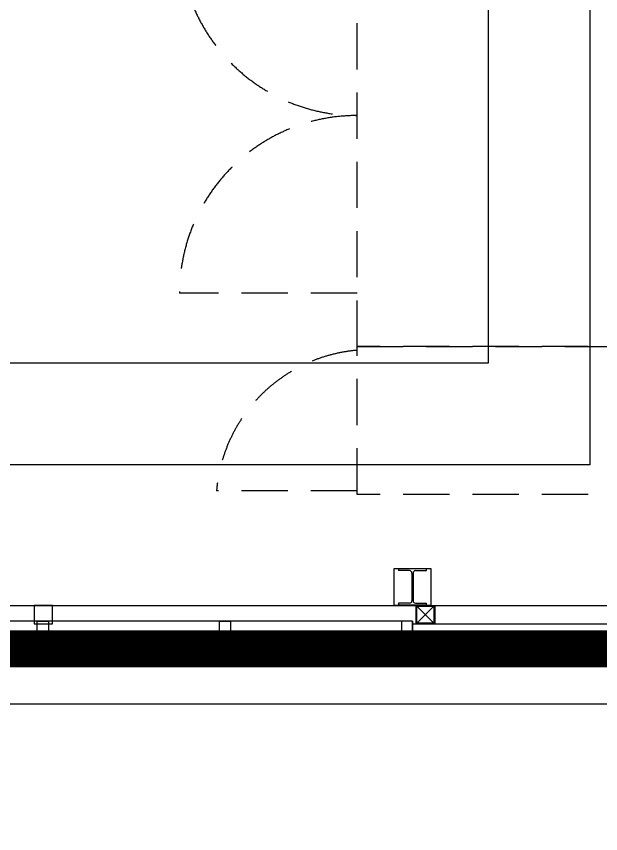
# Model space of a CAD drawing. Header units: millimetres. Extents: x 0 to 420500, y 0 to 297000.
# Drawn here: x 148561 to 151722, y 206075 to 210497 of the extents above; entities that cross this region are included whole.
import ezdxf

# ---------------------------------------------------------------- set-up
doc = ezdxf.new("R2010")
doc.units = ezdxf.units.MM
doc.header["$LTSCALE"] = 500
doc.linetypes.add('HID', pattern=[2.3, 1.5, -0.8])
doc.linetypes.add('HIDDEN', pattern=[0.375, 0.25, -0.125])
for name, color, linetype in [('AX', 2, 'Continuous'), ('BACK', 8, 'Continuous'), ('ELE-8', 8, 'Continuous')]:
    doc.layers.add(name, color=color, linetype=linetype)

# ---------------------------------------------------------------- blocks, each defined once
blk = doc.blocks.new('SQ-PIPE-100X100X4.5TP')
at = {"layer": 'BACK'}
for p, q in [((-96, 96), (-4, 4)), ((-4, 96), (-96, 4))]:
    blk.add_line(p, q, dxfattribs=at)
for points in [[(0, 100), (0, 0), (-100, 0), (-100, 100)], [(-4, 96), (-4, 4), (-96, 4), (-96, 96)]]:
    blk.add_lwpolyline(points, close=True, dxfattribs=at)
blk = doc.blocks.new('X-PIPE-1PL')
at = {"layer": 'ELE-8'}
blk.add_lwpolyline([(25953, -43300), (26053, -43300), (26053, -43200), (25953, -43200)], close=True, dxfattribs=at)
blk.add_blockref('SQ-PIPE-100X100X4.5TP', (28120, -43300))
blk = doc.blocks.new('1층 창문-1')
at = {"layer": 'BACK', "linetype": 'Continuous'}
blk.add_line((69500, 42615), (65560, 42615), dxfattribs=at)
at = {"layer": 'BACK'}
for p, q in [((69440, 42615), (69440, 42489)), ((69500, 42615), (69440, 42615)), ((69500, 42465), (69500, 42615)), ((67500, 42488.4), (67500, 42464.4)), ((68485, 42488.4), (68485, 42464.4)), ((69440, 42489), (69500, 42489)), ((69470, 42489), (69470, 42465)), ((69470, 42465), (69500, 42465))]:
    blk.add_line(p, q, dxfattribs=at)
at = {"layer": 'BACK', "linetype": 'Continuous', "ltscale": 2}
for p, q in [((65530, 42489), (69500, 42489)), ((65530, 42465), (69470, 42465))]:
    blk.add_line(p, q, dxfattribs=at)
at = {"layer": 'BACK'}
for points in [[(67470, 42614.4), (67530, 42614.4), (67530, 42488.4), (67470, 42488.4)], [(68455, 42614.4), (68515, 42614.4), (68515, 42488.4), (68455, 42488.4)]]:
    blk.add_lwpolyline(points, close=True, dxfattribs=at)
blk = doc.blocks.new('EL-FR')
at = {"layer": 'BACK', "linetype": 'HIDDEN', "ltscale": 2}
for p, q in [((-3300.3, -11810), (-4260.3, -11810)), ((-3300.3, -12880), (-4060.3, -12880))]:
    blk.add_line(p, q, dxfattribs=at)
for points in [[(-1300.3, -9600), (-1300.3, -12100), (-3300.3, -12100), (-3300.3, -9600)], [(-1300.3, -12100), (-1300.3, -12900), (-3300.3, -12900), (-3300.3, -12100)]]:
    blk.add_lwpolyline(points, close=True, dxfattribs=at)
for centre, radius, start, end in [((-3300.3, -9890), 960, 180, 270), ((-3300.3, -11810), 960, 90, 180), ((-3229.3, -12951), 834, 94.8824, 175.1176)]:
    blk.add_arc(centre, radius, start, end, dxfattribs=at)
blk = doc.blocks.new('지상1층 장비')
at = {"layer": 'BACK', "linetype": 'HID'}
blk.add_blockref('EL-FR', (72500, 56200), dxfattribs=at)
blk = doc.blocks.new('*U728')
for p, q in [((59, 185), (0, 185)), ((91, 185), (150, 185)), ((72, 172), (72, 22)), ((78, 172), (78, 22)), ((59, 9), (0, 9)), ((91, 9), (150, 9))]:
    blk.add_line(p, q)
for points in [[(150, 185), (150, 194), (0, 194), (0, 185)], [(0, 9), (0, 0), (150, 0), (150, 9)]]:
    blk.add_lwpolyline(points)
for centre, start, end in [((59, 172), 0, 90), ((91, 172), 90, 180), ((59, 22), 270, 0), ((91, 22), 180, 270)]:
    blk.add_arc(centre, 13, start, end)
blk = doc.blocks.new('S-WC1')
at = {"layer": 'BACK'}
blk.add_lwpolyline([(-100, 100), (100, 100), (100, -100), (-100, -100)], close=True, dxfattribs=at)
blk.add_blockref('*U728', (-75, -97), dxfattribs=at)

msp = doc.modelspace()

# ---------------------------------------------------------------- linework, layer by layer
at = {"layer": 'AX', "color": 6, "linetype": 'HID', "const_width": 200}
msp.add_lwpolyline([(122269.4, 250945.3), (194439.4, 250945.3), (194439.4, 236875.3), (197139.4, 236875.3), (197139.4, 229360.3), (194439.4, 229360.3), (194439.4, 207075.3), (158604.4, 207075.3), (158604.4, 206175.3), (153604.4, 206175.3), (153604.4, 207075.3), (134604.4, 207075.3), (134604.4, 206175.3), (129604.4, 206175.3), (129604.4, 207075.3), (122269.4, 207075.3), (122269.4, 250945.3)], dxfattribs=at)
at = {"layer": 'BACK'}
for p, q in [((134394.4, 207310.3), (153204.4, 207310.3)), ((150704.4, 207225.3), (150704.4, 207075.3)), ((150704.4, 207210.3), (154104.4, 207210.3)), ((150704.4, 207075.3), (154104.4, 207075.3))]:
    msp.add_line(p, q, dxfattribs=at)
for points in [[(146064.4, 219570.3), (151664.4, 219570.3), (151664.4, 208070.3), (146064.4, 208070.3)], [(146614.4, 219020.3), (151114.4, 219020.3), (151114.4, 208620.3), (146614.4, 208620.3)], [(134104.4, 207075.5), (154104.4, 207075.5), (154104.4, 206775.5), (134104.4, 206775.5)]]:
    msp.add_lwpolyline(points, close=True, dxfattribs=at)

# ---------------------------------------------------------------- block references
for name, p in [('1층 창문-1', (81204.4, 164610.3)), ('X-PIPE-1PL', (122704.4, 250510.3)), ('지상1층 장비', (81204.4, 164610.3)), ('EL-FR', (153704.4, 220810.3)), ('S-WC1', (150704.4, 207410.3))]:
    msp.add_blockref(name, p, dxfattribs=at)

doc.saveas('drawing.dxf')
